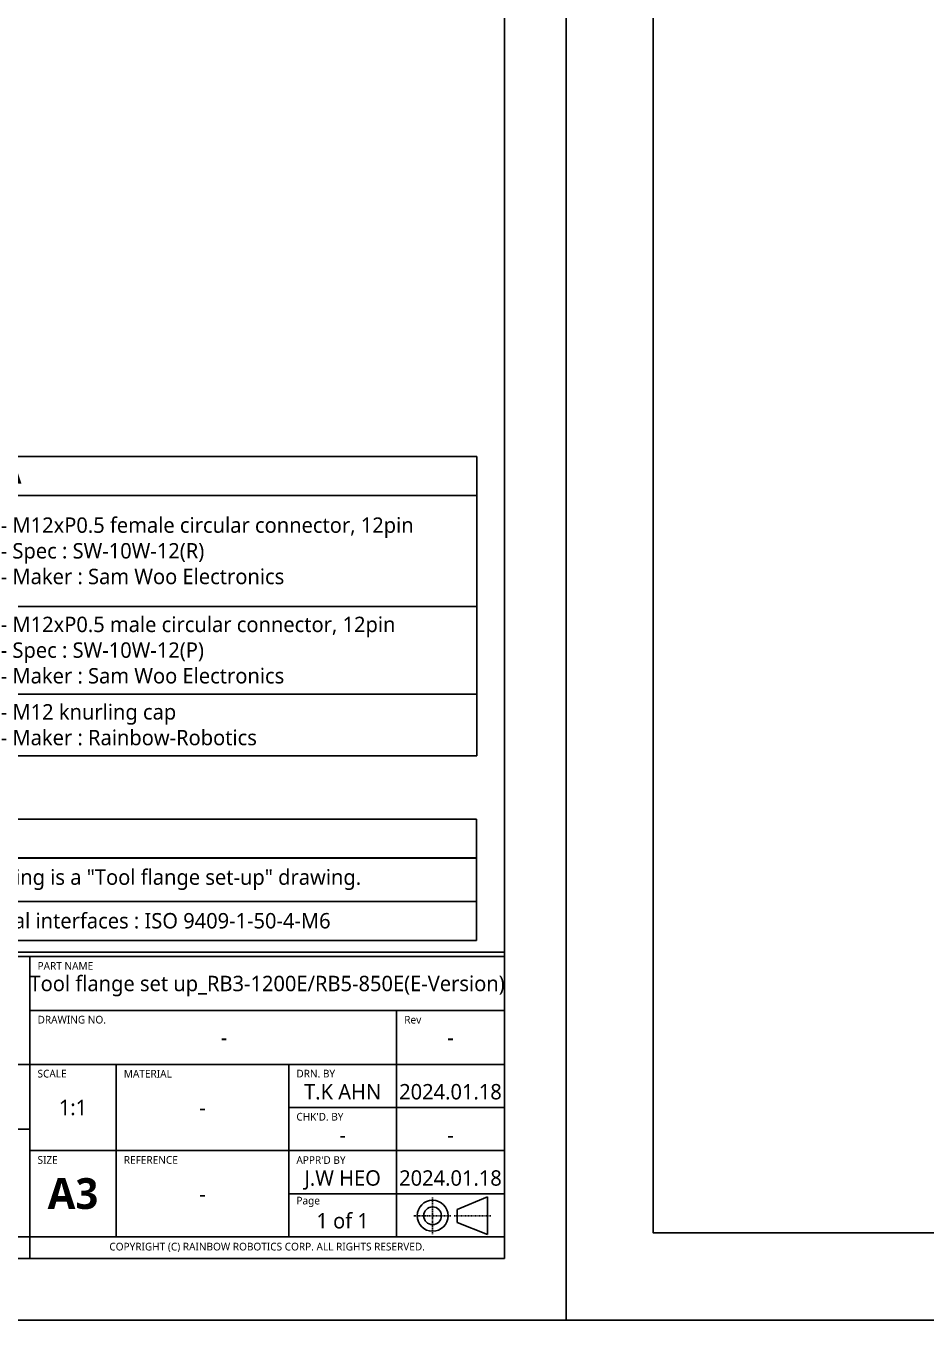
# Model space of a CAD drawing. Header units: millimetres. Extents: x 0 to 4378, y 0 to 2376.
# Drawn here: x 3696.4 to 3842.4, y 0 to 210 of the extents above; entities that cross this region are included whole.
import ezdxf
from ezdxf.enums import TextEntityAlignment as Align

# ---------------------------------------------------------------- set-up
doc = ezdxf.new("R2010")
doc.units = ezdxf.units.MM
doc.header["$LTSCALE"] = 0.2
doc.linetypes.add('CENTER2', pattern=[1.125, 0.75, -0.125, 0.125, -0.125])
for name, color, linetype in [('02_Center Line', 1, 'CENTER2'), ('05_Section Line', 3, 'Continuous'), ('09_Table Line', 2, 'Continuous'), ('10_Drawing Template', 2, 'Continuous')]:
    doc.layers.add(name, color=color, linetype=linetype)
doc.styles.add('Rainbow-2.5 Style', font='malgunsl.ttf')
doc.styles.add('Rainbow-4.0 Style', font='malgunsl.ttf')

# ---------------------------------------------------------------- blocks, each defined once
blk = doc.blocks.new('*T129')
at = {"color": 251, "transparency": 16777216}
for p, q in [((0, 0), (101.17, 0)), ((0, 0), (0, -19.69)), ((101.17, 0), (101.17, -19.69)), ((0, -6.31), (101.17, -6.31)), ((0, -6.36), (101.17, -6.36)), ((10, -6.36), (10, -19.69)), ((0, -13.36), (101.17, -13.36)), ((0, -19.69), (101.17, -19.69))]:
    blk.add_line(p, q, dxfattribs=at)
at = {"transparency": 16777216, "char_height": 2.5, "style": 'Rainbow-2.5 Style'}
for s, insert, width, attachment_point in [('{\\fMalgun Gothic|b1|i0|c129|p50;NOTE}', (1.5, -3.17), 98.1688, 4), ('1)', (8.5, -7.83), 7, 3), ('This drawing is a "Tool flange set-up" drawing.', (11.5, -9.85), 88.1688, 4), ('2)', (8.5, -16.53), 7, 6), ('Mechanical interfaces : ISO 9409-1-50-4-M6 ', (11.5, -16.53), 88.1688, 4)]:
    blk.add_mtext(s, dxfattribs=dict(at, insert=insert, width=width, attachment_point=attachment_point))
blk = doc.blocks.new('*T130')
at = {"color": 251, "transparency": 16777216}
for p, q in [((0, 0), (101.38, 0)), ((0, 0), (0, -48.55)), ((101.38, 0), (101.38, -48.55)), ((0, -6.31), (101.38, -6.31)), ((0, -6.36), (101.38, -6.36)), ((22.66, -6.36), (22.66, -48.55)), ((0, -24.34), (101.38, -24.34)), ((0, -38.55), (101.38, -38.55)), ((0, -48.55), (101.38, -48.55))]:
    blk.add_line(p, q, dxfattribs=at)
at = {"transparency": 16777216, "char_height": 2.5, "attachment_point": 4, "style": 'Rainbow-2.5 Style'}
for s, insert, width in [('{\\fMalgun Gothic|b1|i0|c129|p50;\\C3;I/O Connector A}', (1.5, -3.17), 98.3834), ('- M12xP0.5 female circular connector, 12pin\\P- Spec : SW-10W-12(R)\\P- Maker : Sam Woo Electronics', (24.16, -15.33), 75.7223), ('1) I/O\\P  Connector', (1.5, -15.33), 19.6611), ('- M12xP0.5 male circular connector, 12pin\\P- Spec : SW-10W-12(P)\\P- Maker : Sam Woo Electronics', (24.16, -31.44), 75.7223), ('2) Cable', (1.5, -31.44), 19.6611), ('3) CAP', (1.5, -43.55), 19.6611), ('- M12 knurling cap\\P- Maker : Rainbow-Robotics', (24.16, -43.55), 75.7223)]:
    blk.add_mtext(s, dxfattribs=dict(at, insert=insert, width=width))
blk = doc.blocks.new('A$C04cd0c3c1123')
at = {"linetype": 'Continuous'}
for p, q in [((402.34, 17.94), (407.28, 19.98)), ((407.28, 19.98), (407.28, 13.91)), ((402.34, 17.94), (402.34, 15.85)), ((407.28, 13.91), (402.34, 15.85))]:
    blk.add_line(p, q, dxfattribs=at)
blk.add_lwpolyline([(0, 0), (420, 0), (420, 297), (0, 297)], close=True)
for radius in [2.51, 1.44]:
    blk.add_circle((398.35, 16.93), radius, dxfattribs=at)
at = {"layer": '02_Center Line'}
for p, q in [((398.35, 13.92), (398.35, 19.99)), ((395.29, 16.93), (401.37, 16.93)), ((401.85, 16.93), (407.82, 16.93))]:
    blk.add_line(p, q, dxfattribs=at)
at = {"layer": '05_Section Line', "linetype": 'Continuous'}
blk.add_line((304.3, 59.7), (410, 59.7), dxfattribs=at)
blk.add_lwpolyline([(410, 10), (410, 287), (10, 287), (10, 10)], close=True, dxfattribs=at)
at = {"layer": '09_Table Line'}
for p, q in [((305, 59), (333, 59)), ((333, 10), (333, 59)), ((333, 59), (410, 59)), ((410, 59), (410, 10)), ((392.5, 50.25), (333, 50.25)), ((392.5, 50.25), (410, 50.25)), ((392.5, 41.5), (392.5, 50.25)), ((305, 41.5), (333, 41.5)), ((375, 41.5), (333, 41.5)), ((347, 41.5), (347, 13.5)), ((375, 41.5), (392.5, 41.5)), ((375, 34.5), (375, 41.5)), ((392.5, 34.5), (392.5, 41.5)), ((392.5, 41.5), (410, 41.5)), ((375, 34.5), (392.5, 34.5)), ((375, 27.5), (375, 34.5)), ((392.5, 27.5), (392.5, 34.5)), ((392.5, 34.5), (410, 34.5)), ((333, 31), (305, 31)), ((333, 27.5), (410, 27.5)), ((375, 27.5), (375, 20.5)), ((392.5, 20.5), (392.5, 27.5)), ((375, 20.5), (375, 13.5)), ((375, 20.5), (392.5, 20.5)), ((392.5, 13.5), (392.5, 20.5)), ((392.5, 20.5), (410, 20.5)), ((333, 13.5), (305, 13.5)), ((410, 13.5), (333, 13.5)), ((305, 10), (333, 10)), ((333, 10), (410, 10))]:
    blk.add_line(p, q, dxfattribs=at)
at = {"insert": (340, 20.5), "char_height": 5, "width": 14, "attachment_point": 5, "style": 'Rainbow-2.5 Style'}
blk.add_mtext('{\\fMalgun Gothic|b1|i0|c129|p50;A3}', dxfattribs=at)
at = {"linetype": 'Continuous', "insert": (371.5, 11.79), "char_height": 1.25, "width": 77, "attachment_point": 5, "style": 'Rainbow-2.5 Style'}
blk.add_mtext('COPYRIGHT (C) RAINBOW ROBOTICS CORP. ALL RIGHTS RESERVED.', dxfattribs=at)
at = {"linetype": 'Continuous', "style": 'Rainbow-2.5 Style'}
for tag, p in [('PART_NAME', (371.5, 54.62)), ('DRAWING_NO', (364.5, 45.87)), ('REV', (401.25, 45.87)), ('제도', (383.75, 37.06)), ('DATE_1', (401.25, 37.06)), ('SCALE', (340, 34.5)), ('MATERIAL', (361, 34.5)), ('검도', (383.75, 30.06)), ('DATE_2', (401.25, 30.06)), ('승인', (383.75, 23.06)), ('DATE_3', (401.25, 23.06)), ('REFERENCE', (361, 20.5)), ('PAGE', (383.75, 16.12))]:
    blk.add_attdef(tag, text='', height=2.5, dxfattribs=at).set_placement(p, align=Align.MIDDLE_CENTER)
at = {"layer": '10_Drawing Template', "linetype": 'Continuous', "char_height": 1.25, "attachment_point": 7, "style": 'Rainbow-2.5 Style'}
for s, insert in [('PART NAME', (334.25, 56.85)), ('DRAWING NO.', (334.25, 48.1)), ('Rev', (393.75, 48.1)), ('SCALE', (334.25, 39.35)), ('MATERIAL', (348.25, 39.35)), ('DRN. BY', (376.25, 39.35)), ("CHK'D. BY", (376.25, 32.35)), ('SIZE', (334.25, 25.35)), ('REFERENCE', (348.25, 25.35)), ("APPR'D BY", (376.25, 25.35)), ('Page', (376.25, 18.35))]:
    blk.add_mtext(s, dxfattribs=dict(at, insert=insert))
blk = doc.blocks.new('A$C5c51ae111123')
blk.add_lwpolyline([(0, 0), (594, 0), (594, 420), (0, 420)], close=True)
at = {"layer": '05_Section Line', "linetype": 'Continuous'}
blk.add_lwpolyline([(579.86, 14.14), (579.86, 405.9), (14.14, 405.9), (14.14, 14.14)], close=True, dxfattribs=at)
at = {"linetype": 'Continuous', "style": 'Rainbow-4.0 Style'}
for tag, p in [('PART_NAME', (525.41, 77.26)), ('DRAWING_NO', (515.51, 64.88)), ('REV', (567.48, 64.88)), ('제도', (542.73, 52.41)), ('DATE_1', (567.48, 52.41)), ('SCALE', (480.86, 48.79)), ('MATERIAL', (510.56, 48.79)), ('검도', (542.73, 42.51)), ('DATE_2', (567.48, 42.51)), ('승인', (542.73, 32.61)), ('DATE_3', (567.48, 32.61)), ('REFERENCE', (510.56, 28.99)), ('PAGE', (542.73, 22.81))]:
    blk.add_attdef(tag, text='', height=3.54, dxfattribs=at).set_placement(p, align=Align.MIDDLE_CENTER)

msp = doc.modelspace()

# ---------------------------------------------------------------- block references
for name, p in [('A$C5c51ae111123', (3784, 0)), ('*T130', (3668.125, 140.135)), ('*T129', (3668.3, 81.309))]:
    msp.add_blockref(name, p)
msp.add_blockref('A$C04cd0c3c1123', (3364, 0)).add_auto_attribs({'승인': 'J.W HEO', '검도': '-', '제도': 'T.K AHN', 'REV': '-', 'PART_NAME': 'Tool flange set up_RB3-1200E/RB5-850E(E-Version)', 'DRAWING_NO': '-', 'SCALE': '1:1', 'MATERIAL': '-', 'REFERENCE': '-', 'PAGE': '1 of 1', 'DATE_1': '2024.01.18', 'DATE_2': '-', 'DATE_3': '2024.01.18'})

doc.saveas('drawing.dxf')
